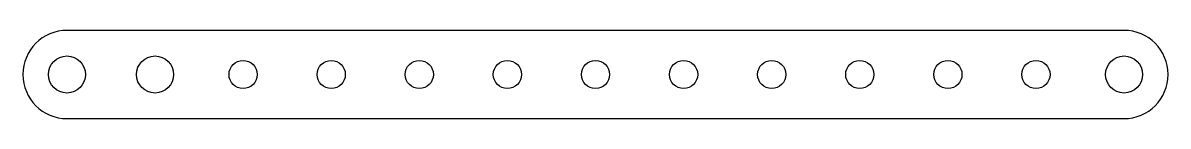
# Model space of a CAD drawing. Header units: millimetres. Extents: x -5 to 125, y -10 to 0.
import ezdxf

# ---------------------------------------------------------------- set-up
doc = ezdxf.new("R2010")
doc.units = ezdxf.units.MM

msp = doc.modelspace()

# ---------------------------------------------------------------- linework, layer by layer
for p, q in [((120, 0), (0, 0)), ((0, -10), (120, -10))]:
    msp.add_line(p, q)
for centre, radius in [((0, -5), 2.1), ((10, -5), 2.1), ((20, -5), 1.6), ((30, -5), 1.6), ((40, -5), 1.6), ((50, -5), 1.6), ((60, -5), 1.6), ((70, -5), 1.6), ((80, -5), 1.6), ((90, -5), 1.6), ((100, -5), 1.6), ((110, -5), 1.6), ((120, -5), 2.1)]:
    msp.add_circle(centre, radius)
for centre, start, end in [((0, -5), 90, 270), ((120, -5), 270, 90)]:
    msp.add_arc(centre, 5, start, end)

doc.saveas('drawing.dxf')
